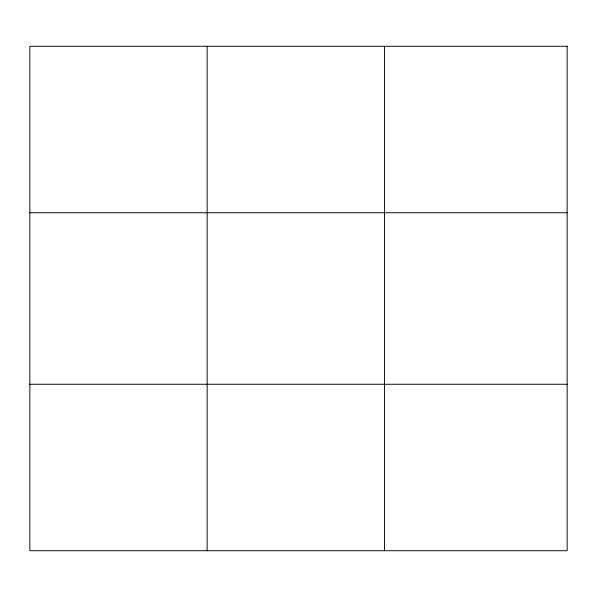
<?xml version="1.0" encoding="UTF-8"?>
<svg xmlns="http://www.w3.org/2000/svg" width="597" height="597" viewBox="0 0 597 597"><rect width="100%" height="100%" fill="white"/><g stroke="black" fill="none" stroke-linecap="round" stroke-linejoin="round"><path stroke-width="0.9" d="M207.159 550.725L207.159 46.275M384.468 550.725L384.468 46.275M29.85 212.741L567.15 212.741M29.85 384.259L567.15 384.259M567.15 46.275L567.15 550.725L29.85 550.725L29.85 46.275L567.15 46.275"/></g></svg>
